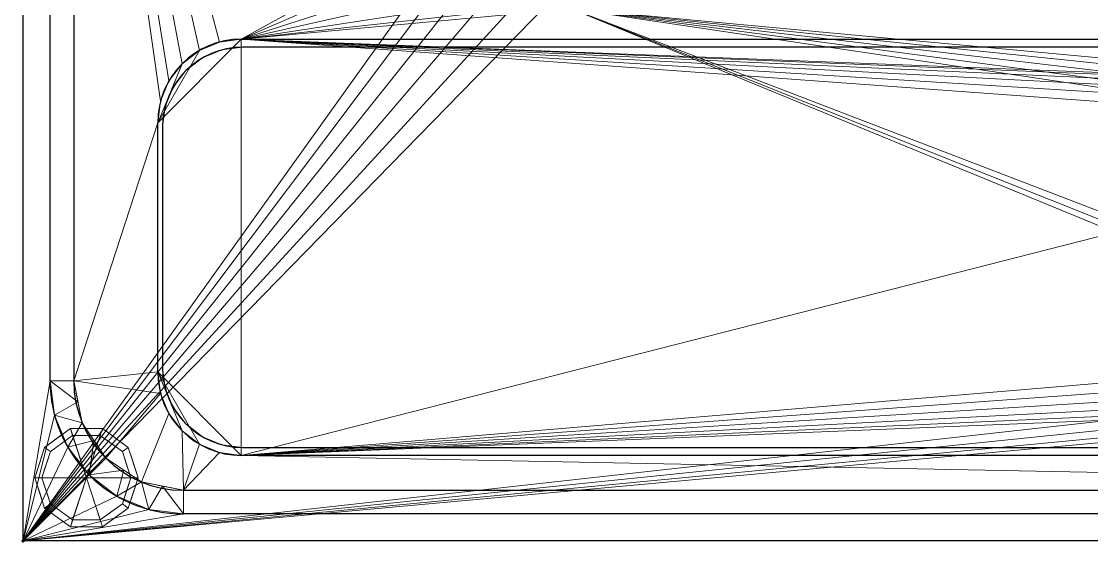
# Model space of a CAD drawing. Header units: millimetres. Extents: x -1 to 1201, y -701 to 1.
# Drawn here: x -1 to 600, y -701 to -408 of the extents above; entities that cross this region are included whole.
import ezdxf

# ---------------------------------------------------------------- set-up
doc = ezdxf.new("R2010")
doc.units = ezdxf.units.MM
doc.header["$PDMODE"] = 34
for name, color, linetype in [('IQ_200_2D', 1, 'Continuous'), ('IQ_200_3D', 1, 'Continuous'), ('IQ_204_2D', 7, 'Continuous'), ('IQ_INS_3D', 3, 'Continuous'), ('IQ_WHITE_3D', 7, 'Continuous')]:
    doc.layers.add(name, color=color, linetype=linetype)

msp = doc.modelspace()

# ---------------------------------------------------------------- linework, layer by layer
at = {"layer": 'IQ_200_2D', "linetype": 'Continuous'}
for p, q in [((0, -700), (0, 0)), ((1200, -700), (0, -700))]:
    msp.add_line(p, q, dxfattribs=at)
at = {"layer": 'IQ_200_3D', "lineweight": 18}
for points, invisible_edges in [([(78.25, -467.5, 870), (100.75, -428.53, 870), (111.6, -424.03, 870), (123.25, -422.5, 870)], 9), ([(78.25, -467.5, 870), (123.25, -422.5, 870), (78.25, -602.5, 870)], 3), ([(123.25, -422.5, 870), (806.25, -647.5, 870), (123.25, -647.5, 870), (78.25, -602.5, 870)], 13), ([(806.25, -647.5, 870), (123.25, -422.5, 870), (806.25, -422.5, 870), (808.25, -424.5, 870)], 13), ([(84.28, -445, 870), (91.43, -435.68, 870), (100.75, -428.53, 870), (78.25, -467.5, 870)], 12), ([(78.25, -467.5, 870), (79.78, -455.85, 870), (84.28, -445, 870)], 12), ([(100.75, -641.47, 870), (84.28, -625, 870), (79.78, -614.15, 870), (78.25, -602.5, 870)], 9), ([(123.25, -647.5, 870), (111.6, -645.97, 870), (100.75, -641.47, 870), (78.25, -602.5, 870)], 12), ([(91.43, -634.32, 870), (84.28, -625, 870), (100.75, -641.47, 870)], 2)]:
    msp.add_3dface(points, dxfattribs=dict(at, invisible_edges=invisible_edges))
at = {"layer": 'IQ_204_2D'}
for p, q in [((15.11, -610), (15.11, -110)), ((28.39, -110), (28.39, -610)), ((122.5, -418.03), (1077.5, -418.03)), ((806.25, -422.5), (123.25, -422.5)), ((75.53, -605), (75.53, -465)), ((78.25, -467.5), (78.25, -602.5)), ((123.25, -647.5), (806.25, -647.5)), ((1077.5, -651.97), (122.5, -651.97)), ((90, -671.61), (1110, -671.61)), ((1110, -684.89), (90, -684.89))]:
    msp.add_line(p, q, dxfattribs=at)
for centre, radius, start, end in [((122.5, -465), 46.97, 90, 180), ((123.25, -467.5), 45, 90, 180), ((122.5, -605), 46.97, 180, 270), ((123.25, -602.5), 45, 180, 270), ((90, -610), 74.89, 180, 270), ((90, -610), 61.61, 180, 270)]:
    msp.add_arc(centre, radius, start, end, dxfattribs=at)
at = {"layer": 'IQ_INS_3D'}
msp.add_point((0, -700), dxfattribs=at)
at = {"layer": 'IQ_WHITE_3D', "lineweight": 18}
for points, invisible_edges in [([(123.25, -647.5, 895), (806.25, -647.5, 895), (123.25, -422.5, 895), (78.25, -602.5, 895)], 14), ([(123.25, -422.5, 895), (84.28, -445, 895), (79.78, -455.85, 895), (78.25, -467.5, 895)], 9), ([(78.25, -602.5, 895), (123.25, -422.5, 895), (78.25, -467.5, 895)], 3), ([(84.28, -445, 895), (123.25, -422.5, 895), (111.6, -424.03, 895)], 13), ([(84.28, -445, 895), (111.6, -424.03, 895), (100.75, -428.53, 895), (91.43, -435.68, 895)], 1), ([(111.6, -424.03, 870), (100.75, -428.53, 870), (100.75, -428.53, 895), (111.6, -424.03, 895)], 10), ([(123.25, -422.5, 870), (111.6, -424.03, 870), (111.6, -424.03, 895), (123.25, -422.5, 895)], 2), ([(806.25, -422.5, 895), (123.25, -422.5, 895), (806.25, -647.5, 895)], 14), ([(91.43, -435.68, 895), (100.75, -428.53, 895), (100.75, -428.53, 870), (91.43, -435.68, 870)], 10), ([(91.43, -435.68, 870), (84.28, -445, 870), (84.28, -445, 895), (91.43, -435.68, 895)], 10), ([(84.28, -445, 870), (79.78, -455.85, 870), (79.78, -455.85, 895), (84.28, -445, 895)], 10), ([(78.25, -467.5, 895), (79.78, -455.85, 895), (79.78, -455.85, 870), (78.25, -467.5, 870)], 2), ([(78.25, -602.5, 895), (100.75, -641.47, 895), (111.6, -645.97, 895), (123.25, -647.5, 895)], 9), ([(100.75, -641.47, 895), (78.25, -602.5, 895), (79.78, -614.15, 895)], 13), ([(78.25, -602.5, 870), (79.78, -614.15, 870), (79.78, -614.15, 895), (78.25, -602.5, 895)], 2), ([(84.28, -625, 895), (91.43, -634.32, 895), (100.75, -641.47, 895), (79.78, -614.15, 895)], 4), ([(79.78, -614.15, 870), (84.28, -625, 870), (84.28, -625, 895), (79.78, -614.15, 895)], 10), ([(91.43, -634.32, 895), (84.28, -625, 895), (84.28, -625, 870), (91.43, -634.32, 870)], 10), ([(91.43, -634.32, 870), (100.75, -641.47, 870), (100.75, -641.47, 895), (91.43, -634.32, 895)], 10), ([(100.75, -641.47, 870), (111.6, -645.97, 870), (111.6, -645.97, 895), (100.75, -641.47, 895)], 10), ([(123.25, -647.5, 895), (111.6, -645.97, 895), (111.6, -645.97, 870), (123.25, -647.5, 870)], 2)]:
    msp.add_3dface(points, dxfattribs=dict(at, invisible_edges=invisible_edges))
for points in [[(806.25, -422.5, 895), (806.25, -422.5, 870), (123.25, -422.5, 870), (123.25, -422.5, 895)], [(78.25, -467.5, 895), (78.25, -467.5, 870), (78.25, -602.5, 870), (78.25, -602.5, 895)], [(123.25, -647.5, 895), (123.25, -647.5, 870), (806.25, -647.5, 870), (806.25, -647.5, 895)]]:
    msp.add_3dface(points, dxfattribs=at)

# ---------------------------------------------------------------- meshes
at = {"layer": 'IQ_200_3D', "lineweight": 18}
mesh = msp.add_polyface(dxfattribs=at)
corners = [(1200, 0, 850), (1200, -700, 850), (0, -700, 850), (0, 0, 850), (810.5, -594, 850), (811.56, -602.02, 850), (814.65, -609.5, 850), (819.58, -615.92, 850), (826, -620.85, 850), (833.48, -623.94, 850), (841.5, -625, 850), (1059.5, -625, 850), (1067.52, -623.94, 850), (1075, -620.85, 850), (1081.42, -615.92, 850), (1086.35, -609.5, 850), (1089.44, -602.02, 850), (1090.5, -594, 850), (1090.5, -476, 850), (1089.44, -467.98, 850), (1086.35, -460.5, 850), (1081.42, -454.08, 850), (1075, -449.15, 850), (1067.52, -446.06, 850), (1059.5, -445, 850), (841.5, -445, 850), (833.48, -446.06, 850), (826, -449.15, 850), (819.58, -454.08, 850), (814.65, -460.5, 850), (811.56, -467.98, 850), (810.5, -476, 850), (990, -104, 850), (989.45, -99.86, 850), (987.86, -96, 850), (985.31, -92.69, 850), (982, -90.14, 850), (978.14, -88.55, 850), (974, -88, 850), (969.86, -88.55, 850), (966, -90.14, 850), (962.69, -92.69, 850), (960.14, -96, 850), (958.55, -99.86, 850), (958, -104, 850), (958.55, -108.14, 850), (960.14, -112, 850), (962.69, -115.31, 850), (966, -117.86, 850), (969.86, -119.45, 850), (974, -120, 850), (978.14, -119.45, 850), (982, -117.86, 850), (985.31, -115.31, 850), (987.86, -112, 850), (989.45, -108.14, 850), (947, -346, 850), (947, -143, 850), (945.13, -128.76, 850), (939.63, -115.5, 850), (930.89, -104.11, 850), (919.5, -95.37, 850), (906.24, -89.87, 850), (892, -88, 850), (308, -88, 850), (293.76, -89.87, 850), (280.5, -95.37, 850), (269.11, -104.11, 850), (260.37, -115.5, 850), (254.87, -128.76, 850), (253, -143, 850), (253, -346, 850), (254.87, -360.24, 850), (260.37, -373.5, 850), (269.11, -384.89, 850), (280.5, -393.63, 850), (293.76, -399.13, 850), (308, -401, 850), (892, -401, 850), (906.24, -399.13, 850), (919.5, -393.63, 850), (930.89, -384.89, 850), (939.63, -373.5, 850), (945.13, -360.24, 850)]
mesh.append_faces([[corners[k] for k in face] for face in [(69, 3, 68), (31, 77, 30), (4, 77, 31), (6, 77, 5), (75, 2, 74), (48, 58, 47), (47, 58, 46), (35, 0, 34), (34, 0, 33), (23, 53, 22), (16, 1, 15), (13, 1, 12), (11, 1, 10), (44, 60, 43)]], dxfattribs={"vtx0": -1, "vtx1": -1})
mesh.append_faces([[corners[k] for k in face] for face in [(3, 69, 70), (3, 65, 66), (3, 70, 71, 2), (2, 71, 72), (2, 72, 73), (24, 80, 81), (46, 58, 59, 45), (24, 81, 82), (42, 60, 61, 41), (77, 29, 30), (2, 6, 7), (27, 77, 78, 26), (2, 9, 10, 1), (77, 27, 28), (0, 35, 36), (57, 51, 52, 56), (56, 23, 24, 83), (0, 20, 21), (0, 21, 22), (1, 17, 18)]], dxfattribs={"vtx0": -1, "vtx2": -1})
mesh.append_faces([[corners[k] for k in face] for face in [(2, 76, 77, 6), (22, 53, 54, 0), (56, 52, 53, 23)]], dxfattribs={"vtx0": -1, "vtx2": -1, "vtx3": -1})
mesh.append_faces([[corners[k] for k in face] for face in [(67, 68, 3), (66, 67, 3), (73, 74, 2), (64, 65, 3), (75, 76, 2), (28, 29, 77), (4, 5, 77), (8, 9, 2), (7, 8, 2), (82, 83, 24), (42, 43, 60), (36, 37, 0), (37, 38, 0), (32, 33, 0), (55, 32, 0), (54, 55, 0), (50, 51, 57), (49, 50, 57), (11, 12, 1), (18, 19, 1), (14, 15, 1), (13, 14, 1), (16, 17, 1)]], dxfattribs={"vtx1": -1, "vtx2": -1})
mesh.append_faces([[corners[k] for k in face] for face in [(38, 39, 63, 0)]], dxfattribs={"vtx1": -1, "vtx2": -1, "vtx3": -1})
mesh.append_faces([[corners[k] for k in face] for face in [(62, 63, 39, 40), (61, 62, 40, 41), (63, 64, 3, 0), (59, 60, 44, 45), (25, 26, 78, 79), (24, 25, 79, 80), (48, 49, 57, 58), (19, 20, 0, 1)]], dxfattribs={"vtx1": -1, "vtx3": -1})
mesh = msp.add_polyface(dxfattribs=at)
corners = [(0, -13, 1000), (0, 0, 1000), (0, 0, 850), (0, -700, 850), (0, -700, 900), (0, -23, 900), (0, -20.41, 900.34), (0, -18, 901.34), (0, -15.93, 902.93), (0, -14.34, 905), (0, -13.34, 907.41), (0, -13, 910)]
mesh.append_faces([[corners[k] for k in face] for face in [(6, 2, 5), (11, 2, 10)]], dxfattribs={"vtx0": -1, "vtx1": -1})
mesh.append_faces([[corners[k] for k in face] for face in [(2, 6, 7), (2, 7, 8)]], dxfattribs={"vtx0": -1, "vtx2": -1})
mesh.append_faces([[corners[k] for k in face] for face in [(9, 10, 2), (8, 9, 2)]], dxfattribs={"vtx1": -1, "vtx2": -1})
mesh.append_faces([[corners[k] for k in face] for face in [(3, 4, 5, 2)]], dxfattribs={"vtx2": -1})
mesh.append_faces([[corners[k] for k in face] for face in [(11, 0, 1, 2)]], dxfattribs={"vtx3": -1})
mesh = msp.add_polyface(dxfattribs=at)
corners = [(1200, -700, 900), (1200, -23, 900), (0, -23, 900), (0, -700, 900), (90, -35.11, 900), (1110, -35.11, 900), (1129.38, -37.66, 900), (1147.44, -45.15, 900), (1162.95, -57.05, 900), (1174.85, -72.56, 900), (1182.34, -90.62, 900), (1184.89, -110, 900), (1184.89, -610, 900), (1182.34, -629.38, 900), (1174.85, -647.44, 900), (1162.95, -662.95, 900), (1147.44, -674.85, 900), (1129.38, -682.34, 900), (1110, -684.89, 900), (90, -684.89, 900), (70.62, -682.34, 900), (52.56, -674.85, 900), (37.05, -662.95, 900), (25.15, -647.44, 900), (17.66, -629.38, 900), (15.11, -610, 900), (15.11, -110, 900), (17.66, -90.62, 900), (25.15, -72.56, 900), (37.05, -57.05, 900), (52.56, -45.15, 900), (70.62, -37.66, 900)]
mesh.append_faces([[corners[k] for k in face] for face in [(9, 1, 8), (14, 0, 13), (31, 2, 30), (28, 2, 27), (21, 3, 20), (23, 3, 22)]], dxfattribs={"vtx0": -1, "vtx1": -1})
mesh.append_faces([[corners[k] for k in face] for face in [(1, 9, 10), (1, 11, 12, 0), (0, 14, 15), (0, 18, 19, 3), (2, 28, 29), (3, 23, 24)]], dxfattribs={"vtx0": -1, "vtx2": -1})
mesh.append_faces([[corners[k] for k in face] for face in [(10, 11, 1), (5, 6, 1), (7, 8, 1), (6, 7, 1), (12, 13, 0), (15, 16, 0), (17, 18, 0), (16, 17, 0), (31, 4, 2), (29, 30, 2), (26, 27, 2), (21, 22, 3), (19, 20, 3), (24, 25, 3)]], dxfattribs={"vtx1": -1, "vtx2": -1})
mesh.append_faces([[corners[k] for k in face] for face in [(4, 5, 1, 2), (25, 26, 2, 3)]], dxfattribs={"vtx1": -1, "vtx3": -1})
mesh = msp.add_polyface(dxfattribs=at)
corners = [(1110, -48.39, 890), (90, -48.39, 890), (66.42, -53.08, 890), (46.44, -66.44, 890), (33.08, -86.42, 890), (28.39, -110, 890), (28.39, -610, 890), (33.08, -633.58, 890), (46.44, -653.56, 890), (66.42, -666.92, 890), (90, -671.61, 890), (1110, -671.61, 890), (1133.58, -666.92, 890), (1153.56, -653.56, 890), (1166.92, -633.58, 890), (1171.61, -610, 890), (1171.61, -110, 890), (1166.92, -86.42, 890), (1153.56, -66.44, 890), (1133.58, -53.08, 890), (122.5, -418.03, 890), (1077.5, -418.03, 890), (1089.66, -419.63, 890), (1100.98, -424.33, 890), (1110.71, -431.79, 890), (1118.17, -441.52, 890), (1122.87, -452.84, 890), (1124.47, -465, 890), (1124.47, -605, 890), (1122.87, -617.16, 890), (1118.17, -628.48, 890), (1110.71, -638.21, 890), (1100.98, -645.67, 890), (1089.66, -650.37, 890), (1077.5, -651.97, 890), (122.5, -651.97, 890), (110.34, -650.37, 890), (99.02, -645.67, 890), (89.29, -638.21, 890), (81.83, -628.48, 890), (77.13, -617.16, 890), (75.53, -605, 890), (75.53, -465, 890), (77.13, -452.84, 890), (81.83, -441.52, 890), (89.29, -431.79, 890), (99.02, -424.33, 890), (110.34, -419.63, 890), (958, -104, 890), (958.55, -99.86, 890), (960.14, -96, 890), (962.69, -92.69, 890), (966, -90.14, 890), (969.86, -88.55, 890), (974, -88, 890), (978.14, -88.55, 890), (982, -90.14, 890), (985.31, -92.69, 890), (987.86, -96, 890), (989.45, -99.86, 890), (990, -104, 890), (989.45, -108.14, 890), (987.86, -112, 890), (985.31, -115.31, 890), (982, -117.86, 890), (978.14, -119.45, 890), (974, -120, 890), (969.86, -119.45, 890), (966, -117.86, 890), (962.69, -115.31, 890), (960.14, -112, 890), (958.55, -108.14, 890), (947, -143, 890), (947, -346, 890), (945.13, -360.24, 890), (939.63, -373.5, 890), (930.89, -384.89, 890), (919.5, -393.63, 890), (906.24, -399.13, 890), (892, -401, 890), (308, -401, 890), (293.76, -399.13, 890), (280.5, -393.63, 890), (269.11, -384.89, 890), (260.37, -373.5, 890), (254.87, -360.24, 890), (253, -346, 890), (253, -143, 890), (254.87, -128.76, 890), (260.37, -115.5, 890), (269.11, -104.11, 890), (280.5, -95.37, 890), (293.76, -89.87, 890), (308, -88, 890), (892, -88, 890), (906.24, -89.87, 890), (919.5, -95.37, 890), (930.89, -104.11, 890), (939.63, -115.5, 890), (945.13, -128.76, 890)]
mesh.append_faces([[corners[k] for k in face] for face in [(33, 11, 32), (66, 72, 65), (69, 99, 68), (74, 21, 73), (0, 16, 19), (50, 97, 49), (83, 20, 82), (81, 20, 80), (79, 21, 78), (41, 6, 40), (75, 21, 74), (84, 20, 83), (85, 20, 84), (91, 1, 90), (94, 0, 93)]], dxfattribs={"vtx0": -1, "vtx1": -1})
mesh.append_faces([[corners[k] for k in face] for face in [(54, 0, 94, 53)]], dxfattribs={"vtx0": -1, "vtx1": -1, "vtx2": -1})
mesh.append_faces([[corners[k] for k in face] for face in [(16, 73, 21, 22)]], dxfattribs={"vtx0": -1, "vtx1": -1, "vtx3": -1})
mesh.append_faces([[corners[k] for k in face] for face in [(29, 14, 15, 28), (16, 25, 26), (72, 67, 68, 99), (16, 23, 24), (16, 61, 62), (16, 62, 63), (0, 58, 59), (0, 54, 55), (0, 55, 56), (95, 52, 53, 94), (96, 51, 52, 95), (10, 36, 37), (5, 46, 47), (80, 20, 21, 79), (5, 43, 44), (5, 44, 45), (6, 41, 42), (6, 42, 43, 5), (10, 37, 38), (5, 45, 46), (21, 75, 76), (1, 91, 92), (1, 92, 93, 0), (5, 86, 87), (1, 87, 88), (1, 89, 90), (1, 88, 89), (21, 76, 77)]], dxfattribs={"vtx0": -1, "vtx2": -1})
mesh.append_faces([[corners[k] for k in face] for face in [(0, 60, 61, 16), (16, 63, 64, 73), (5, 47, 20, 86)]], dxfattribs={"vtx0": -1, "vtx2": -1, "vtx3": -1})
mesh.append_faces([[corners[k] for k in face] for face in [(11, 33, 34, 35)]], dxfattribs={"vtx0": -1, "vtx3": -1})
mesh.append_faces([[corners[k] for k in face] for face in [(27, 28, 15), (24, 25, 16), (22, 23, 16), (66, 67, 72), (59, 60, 0), (57, 58, 0), (56, 57, 0), (69, 70, 99), (71, 48, 98), (81, 82, 20), (77, 78, 21), (7, 8, 40, 6), (85, 86, 20)]], dxfattribs={"vtx1": -1, "vtx2": -1})
mesh.append_faces([[corners[k] for k in face] for face in [(1, 2, 5, 87)]], dxfattribs={"vtx1": -1, "vtx2": -1, "vtx3": -1})
mesh.append_faces([[corners[k] for k in face] for face in [(13, 14, 29, 30), (12, 13, 30, 31), (11, 12, 31, 32), (26, 27, 15, 16), (72, 73, 64, 65), (48, 49, 97, 98), (70, 71, 98, 99), (50, 51, 96, 97), (35, 36, 10, 11), (38, 39, 9, 10), (39, 40, 8, 9)]], dxfattribs={"vtx1": -1, "vtx3": -1})
mesh.append_faces([[corners[k] for k in face] for face in [(3, 4, 5, 2)]], dxfattribs={"vtx2": -1})
mesh.append_faces([[corners[k] for k in face] for face in [(16, 17, 18, 19)]], dxfattribs={"vtx3": -1})
mesh = msp.add_polyface(dxfattribs=at)
corners = [(28.39, -110, 890), (15.11, -110, 900), (15.11, -610, 900), (28.39, -610, 890)]
mesh.append_faces([[corners[k] for k in face] for face in [(0, 1, 2, 3)]])
mesh = msp.add_polyface(dxfattribs=at)
corners = [(1077.5, -418.03, 870), (122.5, -418.03, 870), (110.34, -419.63, 870), (99.02, -424.33, 870), (89.29, -431.79, 870), (81.83, -441.52, 870), (77.13, -452.84, 870), (75.53, -465, 870), (75.53, -605, 870), (77.13, -617.16, 870), (81.83, -628.48, 870), (89.29, -638.21, 870), (99.02, -645.67, 870), (110.34, -650.37, 870), (122.5, -651.97, 870), (1077.5, -651.97, 870), (1089.66, -650.37, 870), (1100.98, -645.67, 870), (1110.71, -638.21, 870), (1118.17, -628.48, 870), (1122.87, -617.16, 870), (1124.47, -605, 870), (1124.47, -465, 870), (1122.87, -452.84, 870), (1118.17, -441.52, 870), (1110.71, -431.79, 870), (1100.98, -424.33, 870), (1089.66, -419.63, 870), (811.5, -594, 870), (811.5, -476, 870), (812.52, -468.23, 870), (815.52, -460.99, 870), (820.3, -454.78, 870), (826.51, -450.01, 870), (833.75, -447.02, 870), (841.5, -446, 870), (1059.5, -446, 870), (1067.25, -447.02, 870), (1074.49, -450.01, 870), (1080.7, -454.78, 870), (1085.48, -460.99, 870), (1088.48, -468.23, 870), (1089.5, -476, 870), (1089.5, -594, 870), (1088.48, -601.76, 870), (1085.47, -609.01, 870), (1080.7, -615.23, 870), (1074.49, -619.99, 870), (1067.25, -622.98, 870), (1059.5, -624, 870), (841.5, -624, 870), (833.75, -622.98, 870), (826.51, -619.99, 870), (820.3, -615.22, 870), (815.52, -609.01, 870), (812.52, -601.77, 870)]
mesh.append_faces([[corners[k] for k in face] for face in [(7, 4, 5, 6)]], dxfattribs={"vtx0": -1})
mesh.append_faces([[corners[k] for k in face] for face in [(41, 23, 40), (39, 27, 38), (47, 16, 46), (46, 18, 45), (45, 20, 44), (31, 1, 30), (33, 1, 32), (4, 7, 3), (54, 14, 53)]], dxfattribs={"vtx0": -1, "vtx1": -1})
mesh.append_faces([[corners[k] for k in face] for face in [(14, 1, 7, 8)]], dxfattribs={"vtx0": -1, "vtx1": -1, "vtx3": -1})
mesh.append_faces([[corners[k] for k in face] for face in [(22, 42, 43, 21), (0, 36, 37), (0, 37, 38, 27), (25, 39, 40), (44, 20, 21, 43), (15, 49, 50), (14, 28, 29)]], dxfattribs={"vtx0": -1, "vtx2": -1})
mesh.append_faces([[corners[k] for k in face] for face in [(39, 25, 26, 27), (7, 1, 2, 3)]], dxfattribs={"vtx0": -1, "vtx3": -1})
mesh.append_faces([[corners[k] for k in face] for face in [(24, 25, 40, 23), (19, 20, 45, 18), (17, 18, 46, 16), (48, 49, 15), (34, 35, 1), (33, 34, 1), (31, 32, 1), (55, 28, 14), (54, 55, 14), (52, 53, 14), (51, 52, 14), (13, 14, 8, 12), (11, 12, 8)]], dxfattribs={"vtx1": -1, "vtx2": -1})
mesh.append_faces([[corners[k] for k in face] for face in [(29, 30, 1, 14)]], dxfattribs={"vtx1": -1, "vtx2": -1, "vtx3": -1})
mesh.append_faces([[corners[k] for k in face] for face in [(41, 42, 22, 23), (35, 36, 0, 1), (47, 48, 15, 16), (50, 51, 14, 15)]], dxfattribs={"vtx1": -1, "vtx3": -1})
mesh.append_faces([[corners[k] for k in face] for face in [(8, 9, 10, 11)]], dxfattribs={"vtx3": -1})
mesh = msp.add_polyface(dxfattribs=at)
corners = [(122.5, -418.03, 890), (110.34, -419.63, 890), (99.02, -424.33, 890), (89.29, -431.79, 890), (81.83, -441.52, 890), (77.13, -452.84, 890), (75.53, -465, 890), (75.53, -465, 870), (77.13, -452.84, 870), (81.83, -441.52, 870), (89.29, -431.79, 870), (99.02, -424.33, 870), (110.34, -419.63, 870), (122.5, -418.03, 870)]
mesh.append_faces([[corners[k] for k in face] for face in [(1, 12, 13, 0)]], dxfattribs={"vtx0": -1})
mesh.append_faces([[corners[k] for k in face] for face in [(2, 11, 12, 1), (11, 2, 3, 10), (5, 8, 9, 4), (10, 3, 4, 9)]], dxfattribs={"vtx0": -1, "vtx2": -1})
mesh.append_faces([[corners[k] for k in face] for face in [(6, 7, 8, 5)]], dxfattribs={"vtx2": -1})
mesh = msp.add_polyface(dxfattribs=at)
corners = [(122.5, -418.03, 890), (122.5, -418.03, 870), (1077.5, -418.03, 870), (1077.5, -418.03, 890)]
mesh.append_faces([[corners[k] for k in face] for face in [(0, 1, 2, 3)]])
mesh = msp.add_polyface(dxfattribs=at)
corners = [(75.53, -605, 890), (75.53, -605, 870), (75.53, -465, 870), (75.53, -465, 890)]
mesh.append_faces([[corners[k] for k in face] for face in [(0, 1, 2, 3)]])
mesh = msp.add_polyface(dxfattribs=at)
corners = [(75.53, -605, 890), (77.13, -617.16, 890), (81.83, -628.48, 890), (89.29, -638.21, 890), (99.02, -645.67, 890), (110.34, -650.37, 890), (122.5, -651.97, 890), (122.5, -651.97, 870), (110.34, -650.37, 870), (99.02, -645.67, 870), (89.29, -638.21, 870), (81.83, -628.48, 870), (77.13, -617.16, 870), (75.53, -605, 870)]
mesh.append_faces([[corners[k] for k in face] for face in [(1, 12, 13, 0)]], dxfattribs={"vtx0": -1})
mesh.append_faces([[corners[k] for k in face] for face in [(2, 11, 12, 1), (11, 2, 3, 10), (5, 8, 9, 4), (10, 3, 4, 9)]], dxfattribs={"vtx0": -1, "vtx2": -1})
mesh.append_faces([[corners[k] for k in face] for face in [(6, 7, 8, 5)]], dxfattribs={"vtx2": -1})
mesh = msp.add_polyface(dxfattribs=at)
corners = [(90, -671.61, 890), (66.42, -666.92, 890), (46.44, -653.56, 890), (33.08, -633.58, 890), (28.39, -610, 890), (15.11, -610, 900), (17.66, -629.38, 900), (25.15, -647.44, 900), (37.05, -662.95, 900), (52.56, -674.85, 900), (70.62, -682.34, 900), (90, -684.89, 900), (30.74, -621.79, 890), (39.76, -643.57, 890), (56.43, -660.24, 890), (78.21, -669.26, 890)]
mesh.append_faces([[corners[k] for k in face] for face in [(15, 11, 0)]], dxfattribs={"vtx0": -1})
mesh.append_faces([[corners[k] for k in face] for face in [(6, 12, 5), (13, 8, 2), (8, 13, 7), (9, 14, 8), (2, 8, 14)]], dxfattribs={"vtx0": -1, "vtx1": -1})
mesh.append_faces([[corners[k] for k in face] for face in [(3, 6, 7), (6, 3, 12), (15, 10, 11), (9, 1, 14)]], dxfattribs={"vtx0": -1, "vtx2": -1})
mesh.append_faces([[corners[k] for k in face] for face in [(4, 5, 12)]], dxfattribs={"vtx1": -1})
mesh.append_faces([[corners[k] for k in face] for face in [(13, 3, 7), (15, 1, 10), (9, 10, 1)]], dxfattribs={"vtx1": -1, "vtx2": -1})
mesh = msp.add_polyface(dxfattribs=at)
corners = [(35.5, -664.5, 850), (64.5, -664.5, 850), (58.96, -647.45, 850), (44.46, -636.92, 850), (26.54, -636.92, 850), (12.04, -647.45, 850), (6.5, -664.5, 850)]
mesh.append_faces([[corners[k] for k in face] for face in [(0, 4, 5, 6)]], dxfattribs={"vtx0": -1})
mesh.append_faces([[corners[k] for k in face] for face in [(0, 3, 4)]], dxfattribs={"vtx0": -1, "vtx2": -1})
mesh.append_faces([[corners[k] for k in face] for face in [(0, 1, 2, 3)]], dxfattribs={"vtx3": -1})
mesh = msp.add_polyface(dxfattribs=at)
corners = [(6.5, -664.5, 850), (12.04, -647.45, 850), (26.54, -636.92, 850), (44.46, -636.92, 850), (58.96, -647.45, 850), (64.5, -664.5, 850), (64.5, -664.5, 75), (58.96, -647.45, 75), (44.46, -636.92, 75), (26.54, -636.92, 75), (12.04, -647.45, 75), (6.5, -664.5, 75), (61.51, -655.31, 850), (61.73, -655.98, 75), (51.71, -642.19, 850), (51.71, -642.19, 75), (35.5, -636.92, 850), (35.5, -636.92, 75), (19.29, -642.19, 850), (19.29, -642.19, 75), (9.49, -655.31, 850), (9.27, -655.98, 75)]
mesh.append_faces([[corners[k] for k in face] for face in [(13, 5, 6), (0, 21, 11)]], dxfattribs={"vtx0": -1})
mesh.append_faces([[corners[k] for k in face] for face in [(7, 12, 13), (5, 13, 12)]], dxfattribs={"vtx0": -1, "vtx1": -1})
mesh.append_faces([[corners[k] for k in face] for face in [(20, 10, 21), (14, 15, 8, 3), (4, 7, 15, 14), (7, 4, 12), (16, 17, 9, 2), (18, 19, 10, 1), (19, 18, 2, 9), (17, 16, 3, 8)]], dxfattribs={"vtx0": -1, "vtx2": -1})
mesh.append_faces([[corners[k] for k in face] for face in [(20, 1, 10), (0, 20, 21)]], dxfattribs={"vtx1": -1, "vtx2": -1})
mesh = msp.add_polyface(dxfattribs=at)
corners = [(6.5, -664.5, 75), (12.04, -647.45, 75), (26.54, -636.92, 75), (44.46, -636.92, 75), (58.96, -647.45, 75), (64.5, -664.5, 75), (60.5, -664.5, 75), (55.73, -649.81, 75), (43.23, -640.72, 75), (27.77, -640.72, 75), (15.27, -649.81, 75), (10.5, -664.5, 75)]
mesh.append_faces([[corners[k] for k in face] for face in [(10, 1, 2, 9)]], dxfattribs={"vtx0": -1, "vtx2": -1})
mesh.append_faces([[corners[k] for k in face] for face in [(6, 7, 4, 5)]], dxfattribs={"vtx1": -1})
mesh.append_faces([[corners[k] for k in face] for face in [(8, 9, 2, 3), (7, 8, 3, 4)]], dxfattribs={"vtx1": -1, "vtx3": -1})
mesh.append_faces([[corners[k] for k in face] for face in [(11, 0, 1, 10)]], dxfattribs={"vtx2": -1})
mesh = msp.add_polyface(dxfattribs=at)
corners = [(10.5, -664.5, 75), (15.27, -649.81, 75), (27.77, -640.72, 75), (43.23, -640.72, 75), (55.73, -649.81, 75), (60.5, -664.5, 75), (60.5, -664.5, 0), (55.73, -649.81, 0), (43.23, -640.72, 0), (27.77, -640.72, 0), (15.27, -649.81, 0), (10.5, -664.5, 0), (49.48, -645.26, 75), (49.48, -645.26, 0), (58.11, -657.15, 75), (58.11, -657.15, 0), (35.5, -640.72, 75), (35.5, -640.72, 0), (21.52, -645.26, 0), (21.52, -645.26, 75), (13.59, -655, 0), (12.89, -657.15, 75), (12.04, -659.75, 0)]
mesh.append_faces([[corners[k] for k in face] for face in [(15, 14, 5, 6)]], dxfattribs={"vtx0": -1})
mesh.append_faces([[corners[k] for k in face] for face in [(1, 20, 21), (21, 22, 0), (20, 1, 10)]], dxfattribs={"vtx0": -1, "vtx1": -1})
mesh.append_faces([[corners[k] for k in face] for face in [(14, 15, 7, 4), (21, 20, 22)]], dxfattribs={"vtx0": -1, "vtx2": -1})
mesh.append_faces([[corners[k] for k in face] for face in [(3, 12, 13, 8), (7, 13, 12, 4), (18, 10, 1, 19), (17, 9, 2, 16), (9, 18, 19, 2), (16, 3, 8, 17)]], dxfattribs={"vtx1": -1, "vtx3": -1})
mesh.append_faces([[corners[k] for k in face] for face in [(22, 11, 0)]], dxfattribs={"vtx2": -1})
mesh = msp.add_polyface(dxfattribs=at)
corners = [(10.5, -664.5, 0), (15.27, -649.81, 0), (27.77, -640.72, 0), (43.23, -640.72, 0), (55.73, -649.81, 0), (60.5, -664.5, 0), (35.5, -664.5, 0)]
mesh.append_faces([[corners[k] for k in face] for face in [(1, 2, 6, 0)]], dxfattribs={"vtx1": -1})
mesh.append_faces([[corners[k] for k in face] for face in [(2, 3, 6)]], dxfattribs={"vtx1": -1, "vtx2": -1})
mesh.append_faces([[corners[k] for k in face] for face in [(4, 5, 6, 3)]], dxfattribs={"vtx2": -1})
mesh = msp.add_polyface(dxfattribs=at)
corners = [(1077.5, -651.97, 890), (1077.5, -651.97, 870), (122.5, -651.97, 870), (122.5, -651.97, 890)]
mesh.append_faces([[corners[k] for k in face] for face in [(0, 1, 2, 3)]])
mesh = msp.add_polyface(dxfattribs=at)
corners = [(35.5, -664.5, 850), (6.5, -664.5, 850), (12.04, -681.55, 850), (26.54, -692.08, 850), (44.46, -692.08, 850), (58.96, -681.55, 850), (64.5, -664.5, 850)]
mesh.append_faces([[corners[k] for k in face] for face in [(0, 4, 5, 6)]], dxfattribs={"vtx0": -1})
mesh.append_faces([[corners[k] for k in face] for face in [(4, 0, 3)]], dxfattribs={"vtx0": -1, "vtx1": -1})
mesh.append_faces([[corners[k] for k in face] for face in [(0, 1, 2, 3)]], dxfattribs={"vtx3": -1})
mesh = msp.add_polyface(dxfattribs=at)
corners = [(64.5, -664.5, 850), (58.96, -681.55, 850), (44.46, -692.08, 850), (26.54, -692.08, 850), (12.04, -681.55, 850), (6.5, -664.5, 850), (6.5, -664.5, 75), (12.04, -681.55, 75), (26.54, -692.08, 75), (44.46, -692.08, 75), (58.96, -681.55, 75), (64.5, -664.5, 75), (9.49, -673.69, 75), (9.27, -673.02, 850), (19.29, -686.81, 850), (19.29, -686.81, 75), (35.5, -692.08, 850), (35.5, -692.08, 75), (51.71, -686.81, 850), (51.71, -686.81, 75), (61.51, -673.69, 850), (61.73, -673.02, 75)]
mesh.append_faces([[corners[k] for k in face] for face in [(6, 13, 5)]], dxfattribs={"vtx0": -1})
mesh.append_faces([[corners[k] for k in face] for face in [(7, 4, 12), (1, 10, 20)]], dxfattribs={"vtx0": -1, "vtx1": -1})
mesh.append_faces([[corners[k] for k in face] for face in [(14, 15, 8, 3), (4, 7, 15, 14), (12, 4, 13), (10, 1, 18, 19), (20, 10, 21), (2, 9, 19, 18), (9, 2, 16)]], dxfattribs={"vtx0": -1, "vtx2": -1})
mesh.append_faces([[corners[k] for k in face] for face in [(6, 12, 13), (0, 20, 21), (8, 17, 3)]], dxfattribs={"vtx1": -1, "vtx2": -1})
mesh.append_faces([[corners[k] for k in face] for face in [(17, 9, 16, 3)]], dxfattribs={"vtx1": -1, "vtx3": -1})
mesh.append_faces([[corners[k] for k in face] for face in [(21, 11, 0)]], dxfattribs={"vtx2": -1})
mesh = msp.add_polyface(dxfattribs=at)
corners = [(64.5, -664.5, 75), (58.96, -681.55, 75), (44.46, -692.08, 75), (26.54, -692.08, 75), (12.04, -681.55, 75), (6.5, -664.5, 75), (10.5, -664.5, 75), (15.27, -679.19, 75), (27.77, -688.28, 75), (43.23, -688.28, 75), (55.73, -679.19, 75), (60.5, -664.5, 75)]
mesh.append_faces([[corners[k] for k in face] for face in [(1, 10, 11, 0)]], dxfattribs={"vtx0": -1})
mesh.append_faces([[corners[k] for k in face] for face in [(3, 8, 9, 2), (2, 9, 10, 1)]], dxfattribs={"vtx0": -1, "vtx2": -1})
mesh.append_faces([[corners[k] for k in face] for face in [(3, 4, 7, 8)]], dxfattribs={"vtx1": -1, "vtx3": -1})
mesh.append_faces([[corners[k] for k in face] for face in [(4, 5, 6, 7)]], dxfattribs={"vtx3": -1})
mesh = msp.add_polyface(dxfattribs=at)
corners = [(60.5, -664.5, 75), (55.73, -679.19, 75), (43.23, -688.28, 75), (27.77, -688.28, 75), (15.27, -679.19, 75), (10.5, -664.5, 75), (10.5, -664.5, 0), (15.27, -679.19, 0), (27.77, -688.28, 0), (43.23, -688.28, 0), (55.73, -679.19, 0), (60.5, -664.5, 0), (13.59, -674, 75), (12.89, -671.85, 0), (21.52, -683.74, 0), (21.52, -683.74, 75), (35.5, -688.28, 75), (35.5, -688.28, 0), (49.48, -683.74, 0), (49.48, -683.74, 75), (57.41, -674, 0), (58.11, -671.85, 75), (12.04, -669.25, 75), (58.96, -669.25, 0)]
mesh.append_faces([[corners[k] for k in face] for face in [(7, 12, 13), (21, 23, 0), (1, 20, 21), (20, 1, 10)]], dxfattribs={"vtx0": -1, "vtx1": -1})
mesh.append_faces([[corners[k] for k in face] for face in [(13, 12, 22), (7, 4, 12), (21, 20, 23)]], dxfattribs={"vtx0": -1, "vtx2": -1})
mesh.append_faces([[corners[k] for k in face] for face in [(6, 13, 22)]], dxfattribs={"vtx1": -1, "vtx2": -1})
mesh.append_faces([[corners[k] for k in face] for face in [(15, 4, 7, 14), (3, 15, 14, 8), (17, 9, 2, 16), (19, 2, 9, 18), (18, 10, 1, 19), (16, 3, 8, 17)]], dxfattribs={"vtx1": -1, "vtx3": -1})
mesh.append_faces([[corners[k] for k in face] for face in [(22, 5, 6), (23, 11, 0)]], dxfattribs={"vtx2": -1})
mesh = msp.add_polyface(dxfattribs=at)
corners = [(60.5, -664.5, 0), (55.73, -679.19, 0), (43.23, -688.28, 0), (27.77, -688.28, 0), (15.27, -679.19, 0), (10.5, -664.5, 0), (35.5, -664.5, 0)]
mesh.append_faces([[corners[k] for k in face] for face in [(3, 6, 2)]], dxfattribs={"vtx0": -1, "vtx1": -1})
mesh.append_faces([[corners[k] for k in face] for face in [(1, 2, 6, 0)]], dxfattribs={"vtx1": -1})
mesh.append_faces([[corners[k] for k in face] for face in [(4, 5, 6, 3)]], dxfattribs={"vtx2": -1})
mesh = msp.add_polyface(dxfattribs=at)
corners = [(90, -671.61, 890), (90, -684.89, 900), (1110, -684.89, 900), (1110, -671.61, 890)]
mesh.append_faces([[corners[k] for k in face] for face in [(0, 1, 2, 3)]])
mesh = msp.add_polyface(dxfattribs=at)
corners = [(1200, -700, 900), (0, -700, 900), (0, -700, 850), (1200, -700, 850)]
mesh.append_faces([[corners[k] for k in face] for face in [(0, 1, 2, 3)]])

doc.saveas('drawing.dxf')
